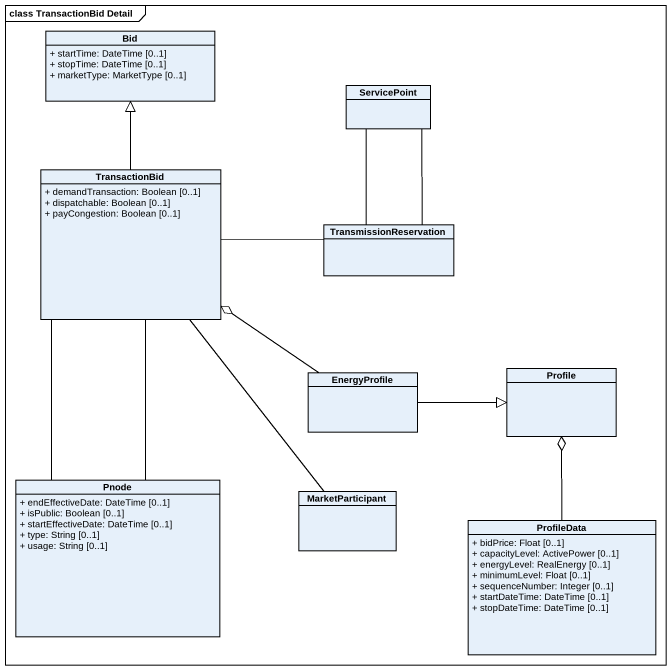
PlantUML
@startuml
mainframe class TransactionBid Detail
hide circle
hide empty members
skinparam classAttributeIconSize 0
class Bid {
  + startTime: DateTime [0..1]
  + stopTime: DateTime [0..1]
  + marketType: MarketType [0..1]
}
class ServicePoint
class TransactionBid {
  + demandTransaction: Boolean [0..1]
  + dispatchable: Boolean [0..1]
  + payCongestion: Boolean [0..1]
}
class TransmissionReservation
class EnergyProfile
class Profile
class Pnode {
  + endEffectiveDate: DateTime [0..1]
  + isPublic: Boolean [0..1]
  + startEffectiveDate: DateTime [0..1]
  + type: String [0..1]
  + usage: String [0..1]
}
class MarketParticipant
class ProfileData {
  + bidPrice: Float [0..1]
  + capacityLevel: ActivePower [0..1]
  + energyLevel: RealEnergy [0..1]
  + minimumLevel: Float [0..1]
  + sequenceNumber: Integer [0..1]
  + startDateTime: DateTime [0..1]
  + stopDateTime: DateTime [0..1]
}
ServicePoint -- TransmissionReservation
ServicePoint -- TransmissionReservation
TransactionBid -up-|> Bid
TransmissionReservation -left- TransactionBid
EnergyProfile -up-o TransactionBid
EnergyProfile -right-|> Profile
Pnode -up- TransactionBid
Pnode -up- TransactionBid
MarketParticipant -up- TransactionBid
ProfileData -up-o Profile
@enduml
